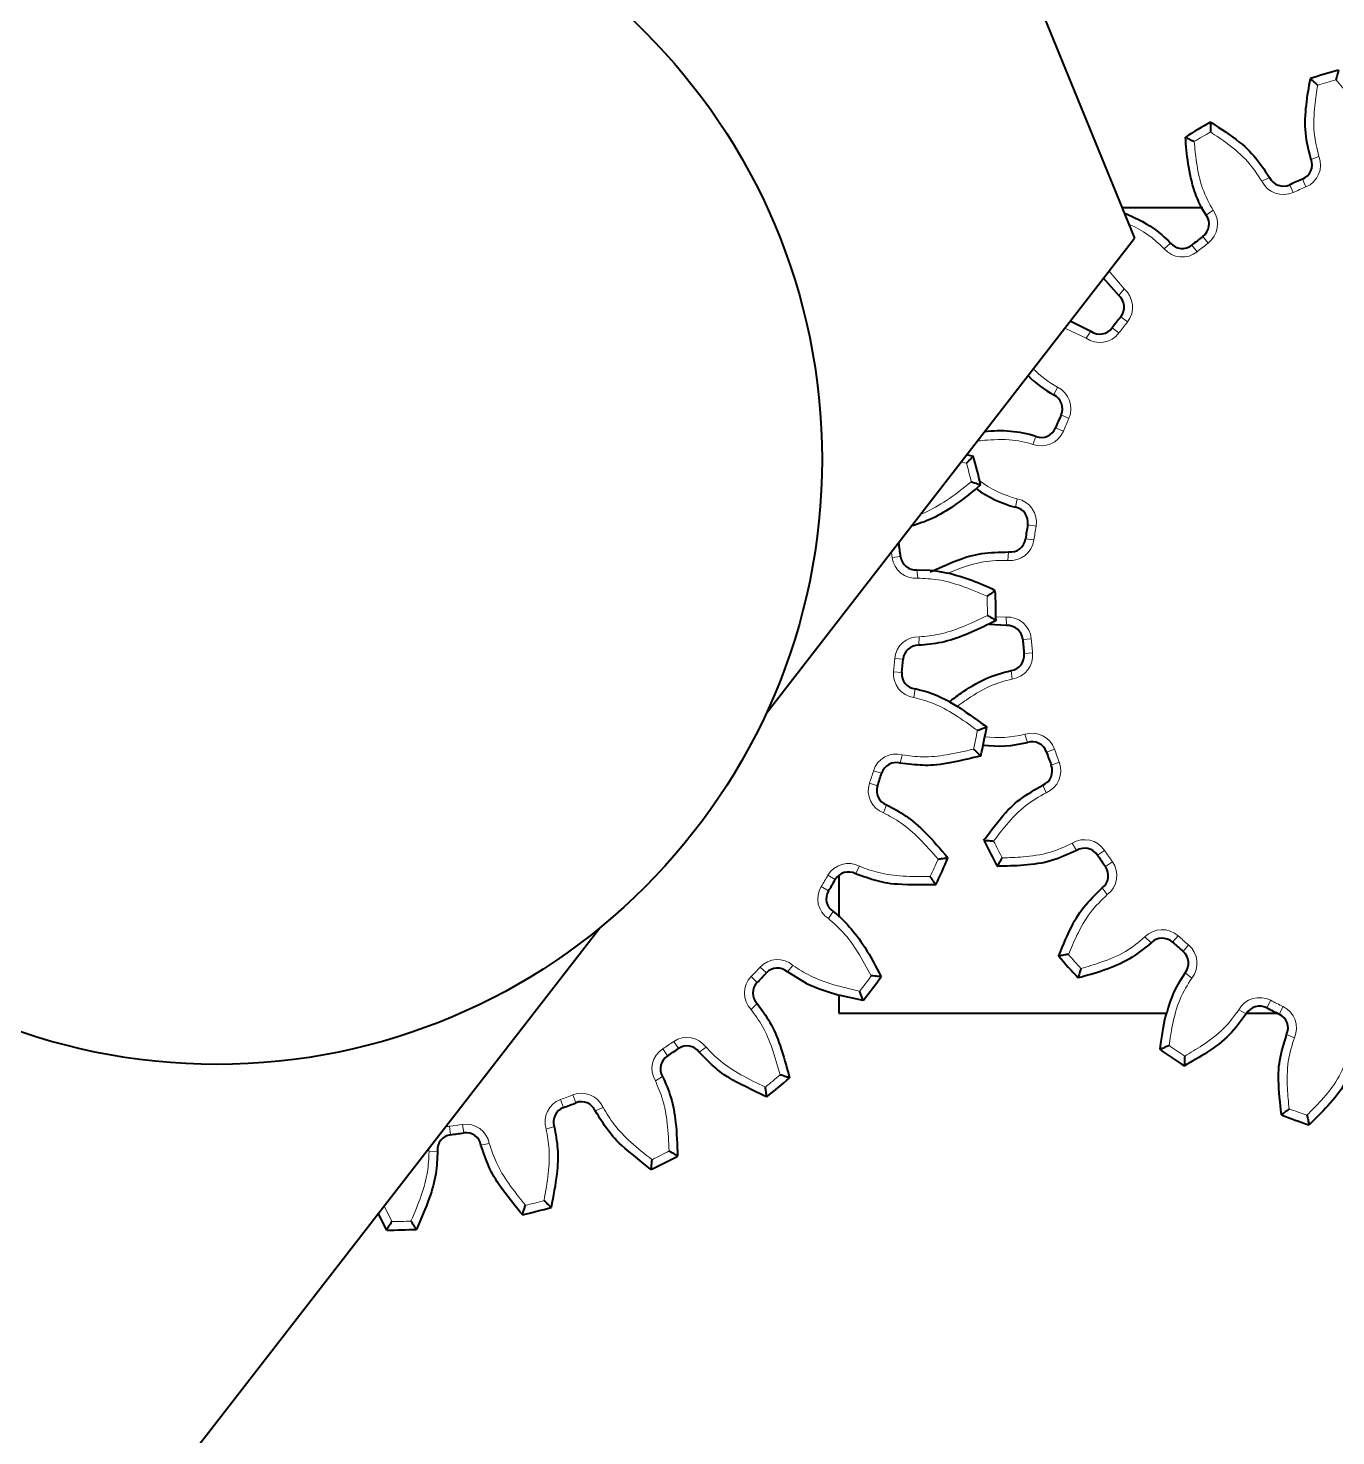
# Model space of a CAD drawing. Header units: inches. Extents: x 0 to 11, y 0 to 8.5.
# Drawn here: x 2.272 to 2.785, y 3.448 to 4.001 of the extents above; entities that cross this region are included whole.
import ezdxf

# ---------------------------------------------------------------- set-up
doc = ezdxf.new("R2010")
doc.units = ezdxf.units.IN
doc.header["$LTSCALE"] = 0.5
doc.header["$MEASUREMENT"] = 0
doc.layers.add('TANGENT_LINES', color=7, linetype='Continuous', lineweight=15)
doc.layers.add('Visible', color=7, linetype='Continuous', lineweight=40)

msp = doc.modelspace()

# ---------------------------------------------------------------- linework, layer by layer
at = {"layer": 'TANGENT_LINES'}
for p, q in [((2.775770757945417, 3.949299246015639), (2.778885822062785, 3.950485621443482)), ((2.759449762017379, 3.942167646200258), (2.756462952070363, 3.940687755173352)), ((2.772447779712937, 3.941550870625996), (2.773735494867385, 3.938476313618537)), ((2.767393074279459, 3.939342173528396), (2.768774395090083, 3.936308518319041)), ((2.734635031901997, 3.927373139313713), (2.73735719098063, 3.92929692751976)), ((2.720600346826641, 3.916406725184865), (2.718075406938967, 3.914230538227192)), ((2.728996771807232, 3.915645441362844), (2.731089135256231, 3.913050614526925)), ((2.73334339374258, 3.919041802303515), (2.735355264192776, 3.916384079894621)), ((2.696460213381363, 3.905413472106245), (2.702402672110793, 3.898446164801)), ((2.700244461337205, 3.895905842504936), (2.702402672110793, 3.898446164801)), ((2.701065321626722, 3.887515032419047), (2.703674934153137, 3.885441139082087)), ((2.68747351942467, 3.879057929135553), (2.67912962992356, 3.883051282265567)), ((2.689377937993779, 3.881793674193987), (2.68747351942467, 3.879057929135553)), ((2.697699897431458, 3.883144413484148), (2.700371832628156, 3.881151457534871)), ((2.674759932279301, 3.856874561576425), (2.676218586427594, 3.859871800169995)), ((2.677641713346847, 3.848951503871783), (2.680685096396964, 3.847591749952365)), ((2.675468948871021, 3.843881249004347), (2.67855256830032, 3.842615388693585)), ((2.667744354293748, 3.840503358519275), (2.666580118665862, 3.837379952283469)), ((2.640509438240374, 3.829981462564675), (2.63829634306526, 3.830426747776961)), ((2.659782731414531, 3.812731775455927), (2.660450176332837, 3.815997602823095)), ((2.664544360357185, 3.805774304987082), (2.667830286981185, 3.805214128824788)), ((2.613577357759534, 3.798467569154823), (2.613917369436979, 3.798518939604282)), ((2.663700778383681, 3.800322996947525), (2.667002326896078, 3.799863770934112)), ((2.611325076317127, 3.792920180035383), (2.614632728435084, 3.793333155310294)), ((2.657058913353177, 3.795130200549732), (2.656708013872773, 3.791815388237434)), ((2.621381990513715, 3.784849042421051), (2.621069113378001, 3.78816765945365)), ((2.651997837653421, 3.769634519280225), (2.656088229024935, 3.769580349937621)), ((2.656253931355525, 3.766251137741207), (2.656088229024935, 3.769580349937621)), ((2.62195522084021, 3.761815172214251), (2.621807805703803, 3.758485100159675)), ((2.662596217514771, 3.760696417965503), (2.665918220858075, 3.760971017488794)), ((2.663134823401462, 3.755206582486458), (2.666446852561678, 3.755582845629731)), ((2.61186319039251, 3.748124292441713), (2.615179808409967, 3.747790891725774)), ((2.612312230723622, 3.753253774713934), (2.615636330519878, 3.753005839932909)), ((2.657993020724664, 3.748525162671386), (2.658477505696613, 3.745227226131204)), ((2.619871959673151, 3.738017641158696), (2.620305388781996, 3.741322675246072)), ((2.664395259588005, 3.720353197843707), (2.663406821695363, 3.72353660822308)), ((2.615305299607513, 3.71543372242089), (2.614420569732625, 3.71221994517914)), ((2.671919693799162, 3.716550252233481), (2.675069040174236, 3.717642373344403)), ((2.603998989218217, 3.709232744197422), (2.607184576213431, 3.708251343867773)), ((2.673806644957332, 3.711366835868299), (2.67692104779244, 3.712554946171168)), ((2.602419790079793, 3.704331789629054), (2.605579064920365, 3.703268731026323)), ((2.670487983006652, 3.703616610815472), (2.671777410458357, 3.700542771529189)), ((2.607978821311046, 3.692696414374385), (2.609136822719092, 3.695822137306776)), ((2.683695166517415, 3.677921892128), (2.681946100250735, 3.680759475308433)), ((2.691928960906063, 3.676109673742201), (2.694707765297676, 3.677950694454813)), ((2.596923581694549, 3.66875856887486), (2.59850126225768, 3.671694899093318)), ((2.697766780380622, 3.673483673726949), (2.695045693254725, 3.671558369604378)), ((2.588985912770014, 3.66649962872008), (2.586098577209635, 3.668165283087854)), ((2.586311919334059, 3.661999200257766), (2.583468406902862, 3.663738610550002)), ((2.695772046228194, 3.660569713051961), (2.693758695765706, 3.663226314457199)), ((2.588123453727553, 3.653947632601738), (2.586298947046299, 3.651157957624044)), ((2.71054117363672, 3.643936795777998), (2.712940968011288, 3.641623335583634)), ((2.723600422902709, 3.644389954980441), (2.72136676299421, 3.641915712768313)), ((2.727674236282465, 3.640824020038833), (2.725517440777357, 3.638282496035354)), ((2.561952897165681, 3.629844299827315), (2.559508596101598, 3.632110685368046)), ((2.570194213630862, 3.630280306133635), (2.572385733390981, 3.6327919494706)), ((2.55834450678334, 3.626051726019389), (2.555959342348291, 3.628380266705934)), ((2.728953741794609, 3.627819704974271), (2.726342974535483, 3.629892144461876)), ((2.558318979872803, 3.617798923649572), (2.555919456301815, 3.615485182578626)), ((2.747395308227155, 3.615382274011015), (2.750295042803229, 3.613738300015043)), ((2.75993158105225, 3.619068899610227), (2.758383414693743, 3.616116901636398)), ((2.764764220051727, 3.616628111261847), (2.763307235561134, 3.613630060677671)), ((2.769237569191424, 3.604350550749744), (2.76619342924428, 3.605708609324811)), ((2.523079230115246, 3.597228864773086), (2.521272015780698, 3.600029773100776)), ((2.527441077682877, 3.600123408439486), (2.525562378576955, 3.60287687911856)), ((2.535572787668398, 3.598714617720542), (2.538268254673743, 3.60067562989139)), ((2.521217921926563, 3.589188657661006), (2.518363703597229, 3.587466871135445)), ((2.482284437556886, 3.576975915135534), (2.481145794595844, 3.580108741865244)), ((2.487181021059276, 3.578827284154412), (2.485962129729451, 3.581929769454488)), ((2.4947953666714, 3.575644339059451), (2.497859618951032, 3.576956386725461)), ((2.438005750351355, 3.566308444570512), (2.437592775076445, 3.569616096688469)), ((2.443191534645343, 3.567023803568617), (2.442693571392539, 3.570319731921899)), ((2.478680681854784, 3.56955147283877), (2.475514891192314, 3.568507978424541)), ((2.44990670080034, 3.562226310255522), (2.453186083949756, 3.562823601868086)), ((2.432840254494712, 3.559872059627595), (2.429521637462112, 3.55955918249188)), ((2.411906095763765, 3.538426749773463), (2.414917822853489, 3.532191350935047))]:
    msp.add_line(p, q, dxfattribs=at)
for centre, radius, start, end in [((2.841984398053159, 3.775524792223215), 0.2126666666666666, 105.4034703570437, 107.4032036189451), ((2.841984398053159, 3.775524792223215), 0.2126666666666666, 119.8034703570437, 121.8032036189452), ((2.770106109066171, 3.947141858564051), 0.009394898109973434, 292.725373179526, 20.84938762794185), ((2.764881184608183, 3.944858782796846), 0.009394898109973434, 206.3572863480479, 294.4813007964618), ((2.841984398053153, 3.77552479222323), 0.1766666666666509, 112.7253731795265, 114.4813007964624), ((2.729684868825759, 3.923874789265467), 0.009394898109973434, 307.1253731795277, 35.24938762794054), ((2.687226104294194, 3.884576598395079), 0.04279060202001674, 43.86815429901768, 66.33088627035438), ((2.725191872832518, 3.92036405464787), 0.009394898109973434, 220.7572863480491, 308.881300796464), ((2.84198439805315, 3.775524792223227), 0.1766666666666509, 127.1253731795264, 128.8813007964624), ((2.696319821015482, 3.891286344059594), 0.009394898109973434, 321.5253731795262, 49.6493876279389), ((2.692841064949327, 3.886768542959206), 0.009394898109973434, 235.1572863480498, 323.2813007964622), ((2.841984398053147, 3.775524792223225), 0.1766666666666509, 141.5253731795266, 143.2813007964625), ((2.694108320010217, 3.893210878722696), 0.03783565416905758, 223.6751589697536, 241.7820144290822), ((2.672107414297324, 3.851424174810635), 0.009394898109973434, 335.9253731795274, 64.04938762794166), ((2.841984398053145, 3.775524792223221), 0.1766666666666509, 155.9253731795265, 157.6813007964624), ((2.66986148119586, 3.846183177285905), 0.009394898109973434, 249.5572863480482, 337.6813007964611), ((2.41280688402333, 3.768134288982266), 0.235952380952381, 13.36974416583283, 15.19572549846198), ((2.671267526280891, 3.857360402227935), 0.04275390314934665, 232.9140663166968, 255.3440436166759), ((2.658569003232387, 3.806792968215305), 0.009394898109973434, 350.3253731795261, 78.44938762793926), ((2.841984398053144, 3.775524792223218), 0.1766666666666509, 170.3253731795266, 172.0813007964624), ((2.657697013332345, 3.801158085415752), 0.009394898109973434, 263.9572863480499, 352.0813007964611), ((2.41280688402333, 3.768134288982265), 0.2000595238095242, 7.116808322105825, 7.769839414505873), ((2.620512896995201, 3.794067320857647), 0.009259156596502005, 187.1168083221046, 275.3858901880474), ((2.41280688402333, 3.768134288982266), 0.235952380952381, 0.5126013086900575, 2.338582641319132), ((2.656555255978676, 3.760197067126084), 0.009394898109973434, 4.72537317952821, 92.84938762794211), ((2.621545738890402, 3.752565074624964), 0.009259156596502005, 87.4652937619601, 175.7343756279039), ((2.841984398053144, 3.775524792223214), 0.1766666666666509, 184.7253731795265, 186.4813007964624), ((2.657111999612429, 3.754522359461653), 0.009394898109973434, 278.3572863480478, 6.4813007964645), ((2.621075916070835, 3.747198189610233), 0.009259156596502005, 174.2596654649626, 262.5287473309065), ((2.41280688402333, 3.768134288982265), 0.2000595238095242, 354.259665464963, 355.7343756279037), ((2.41280688402333, 3.768134288982266), 0.235952380952381, 347.6554584515471, 349.4814397841762), ((2.653073795679608, 3.76415206670086), 0.04190926978608168, 262.5958621771024, 284.2738693558463), ((2.666192703682186, 3.714564263376147), 0.009394898109973434, 19.12537317952772, 107.2493876279417), ((2.612847743870356, 3.706506662396598), 0.009259156596502005, 74.60815090481869, 162.8772327707608), ((2.841984398053145, 3.77552479222321), 0.1766666666666509, 199.1253731795264, 200.8813007964623), ((2.412806884023329, 3.768134288982266), 0.2000595238095242, 341.4025226078198, 342.8772327707605), ((2.668143198599665, 3.709206293599509), 0.009394898109973434, 292.7572863480477, 20.88130079646399), ((2.611195456223866, 3.70137888180687), 0.009259156596502005, 161.4025226078172, 249.6716044737635), ((2.841984398053159, 3.775524792223215), 0.2126666666666666, 206.2034703570435, 208.2032036189451), ((2.686875790059651, 3.672761833850812), 0.009394898109973434, 33.52537317952747, 121.6493876279406), ((2.841984398053147, 3.775524792223206), 0.1766666666666509, 213.5253731795264, 215.2813007964623), ((2.594118864839694, 3.663538516699795), 0.009259156596502005, 61.75100804767708, 150.0200899136192), ((2.41280688402333, 3.768134288982266), 0.235952380952381, 334.7983155944042, 336.6242969270332), ((2.690097479491773, 3.668057262908269), 0.009394898109973434, 307.1572863480493, 35.28130079646215), ((2.412806884023329, 3.768134288982266), 0.2000595238095242, 328.5453797506769, 330.0200899136177), ((2.591366964968228, 3.658906968865587), 0.009259156596502005, 148.5453797506776, 236.8144616166205), ((2.717304920726905, 3.63741637893574), 0.009394898109973434, 47.92537317952694, 136.0493876279421), ((2.841984398053149, 3.775524792223203), 0.1766666666666509, 227.9253731795265, 229.6813007964624), ((2.721595374078105, 3.633660812321811), 0.009394898109973434, 321.5572863480485, 49.68130079646363), ((2.412806884023329, 3.768134288982266), 0.2000595238095242, 315.688236893534, 317.1629470564746), ((2.566298245998, 3.625815239779144), 0.009259156596502005, 48.89386519053154, 137.1629470564748), ((2.841984398053159, 3.775524792223215), 0.2126666666666666, 220.6034703570436, 222.6032036189452), ((2.562584725652048, 3.621912169848522), 0.009259156596502005, 135.6882368935345, 223.9573187594756), ((2.41280688402333, 3.768134288982266), 0.235952380952381, 321.9411727372612, 323.7671540698902), ((2.755568121493609, 3.610748783554734), 0.009394898109973434, 62.32537317952629, 150.4493876279388), ((2.841984398053152, 3.775524792223201), 0.1766666666666509, 242.3253731795265, 244.0813007964624), ((2.760657753800647, 3.608178197331782), 0.009394898109973434, 335.9572863480498, 64.08130079646142), ((2.530780929342786, 3.595228434258133), 0.009259156596502005, 36.03672233338884, 124.3058041993312), ((2.526291999938803, 3.59224955845522), 0.009259156596502005, 122.8310940363903, 211.1001759023353), ((2.412806884023329, 3.768134288982266), 0.2000595238095242, 302.8310940363909, 304.3058041993316), ((2.841984398053159, 3.775524792223215), 0.2126666666666666, 235.0034703570436, 237.0032036189452), ((2.41280688402333, 3.768134288982266), 0.235952380952381, 309.0840298801181, 310.9100112127472), ((2.489347901438542, 3.573311850284963), 0.009259156596502005, 23.17957947624729, 111.4486613421905), ((2.484308656640981, 3.571406541881218), 0.009259156596502005, 109.9739511792485, 198.2430330451906), ((2.412806884023329, 3.768134288982266), 0.2000595238095242, 289.973951179248, 291.4486613421887), ((2.841984398053159, 3.775524792223215), 0.2126666666666666, 249.4034703570436, 251.4032036189452), ((2.438739915898709, 3.560428276010395), 0.009259156596502005, 97.11680832210467, 108.043141074319), ((2.41280688402333, 3.768134288982266), 0.2000595238095242, 277.1168083221049, 278.5915184850456), ((2.444076787313644, 3.561164476895733), 0.009259156596502005, 10.32243661910191, 98.59151848504334), ((2.438739915898709, 3.560428276010395), 0.009259156596502005, 176.3905573293974, 185.3858901880502), ((2.41280688402333, 3.768134288982266), 0.235952380952381, 296.2268870229749, 298.0528683556042), ((2.41280688402333, 3.768134288982266), 0.235952380952381, 283.3697441658321, 285.1957254984612), ((2.41280688402333, 3.768134288982266), 0.235952380952381, 270.5126013086892, 272.3385826413183)]:
    msp.add_arc(centre, radius, start, end, dxfattribs=at)
for points, knots in [([(2.800224124178733, 3.956767175730467), (2.79923805481104, 3.959745322379637), (2.797218852023465, 3.965843759480346), (2.791002813335484, 3.974424694173821), (2.787255659331596, 3.978595081361943), (2.785497045285812, 3.980552327175105)], [0, 0, 0, 0, 0.3362120122342632, 0.6884710696449696, 1, 1, 1, 1]), ([(2.778377042813553, 3.978456345882408), (2.777959369312713, 3.975858446080288), (2.777069414558432, 3.970322990095185), (2.776494015213864, 3.959742796676421), (2.778101038740242, 3.953523022536281), (2.778885822062785, 3.950485621443483)], [0, 0, 0, 0, 0.3115289303549256, 0.6637879877656637, 1, 1, 1, 1]), ([(2.756462952070362, 3.940687755173352), (2.754767226930968, 3.943327112389321), (2.751294841477561, 3.948731800560866), (2.74314009939477, 3.955497283451782), (2.738473536005199, 3.958604770951168), (2.7362834248131, 3.960063176759375)], [0, 0, 0, 0, 0.3362120122342698, 0.6884710696449549, 1, 1, 1, 1]), ([(2.729908359662456, 3.956262371961788), (2.730149879551349, 3.953642218783354), (2.730664496286528, 3.948059346579582), (2.732738361277951, 3.937668453394614), (2.735841692134238, 3.932043735395902), (2.73735719098063, 3.92929692751976)], [0, 0, 0, 0, 0.3115289303552105, 0.6637879877658396, 1, 1, 1, 1]), ([(2.666580118665862, 3.837379952283469), (2.663682558172286, 3.838164105556468), (2.657749139675082, 3.839769838912155), (2.646937634875889, 3.838949679213715), (2.645202842761567, 3.838725965542247), (2.644669820105193, 3.8386572285135)], [0, 0, 0, 0, 0.3980210745606279, 0.8150392757324705, 1, 1, 1, 1]), ([(2.622771725179546, 3.810005449454583), (2.623596247574587, 3.810355440651042), (2.625855961351573, 3.811314638282567), (2.634294519002712, 3.816092636096851), (2.639615318171098, 3.820445481542684), (2.642364511927738, 3.822694545103363)], [0, 0, 0, 0, 0.2173218181752409, 0.5955994761620881, 1, 1, 1, 1]), ([(2.656708013872773, 3.791815388237434), (2.653634176962691, 3.791825755560815), (2.647339792144807, 3.791846985029003), (2.637221708632448, 3.788471163275593), (2.634217443636763, 3.787221383306293), (2.633039407294329, 3.786731317940555)], [0, 0, 0, 0, 0.3671634951648988, 0.7518513171821003, 1, 1, 1, 1]), ([(2.648562750632736, 3.777762239768696), (2.645200290578919, 3.779187418196959), (2.638692573683773, 3.781945713489023), (2.629485904751186, 3.784502845856881), (2.624006289829752, 3.784736933213088), (2.621381990513715, 3.784849042421051)], [0, 0, 0, 0, 0.3577656430642586, 0.6924208712096288, 1, 1, 1, 1]), ([(2.62195522084021, 3.761815172214251), (2.624570694998325, 3.762057680570615), (2.630031882727883, 3.762564045221929), (2.639099957814986, 3.765575970353097), (2.645462415648975, 3.768654558083894), (2.648749822070548, 3.770245227812428)], [0, 0, 0, 0, 0.3075791287905019, 0.6422343569359347, 1, 1, 1, 1]), ([(2.658477505696613, 3.745227226131204), (2.655499682371121, 3.744474349977132), (2.649401907349665, 3.742932663683237), (2.640438902391439, 3.737142209097115), (2.63788968027354, 3.73522466960499), (2.636897187231516, 3.73447811064868)], [0, 0, 0, 0, 0.3682279900611581, 0.754031114194623, 1, 1, 1, 1]), ([(2.644794279442536, 3.725060231317464), (2.641833255317372, 3.727197895298591), (2.636102478916218, 3.731335137610307), (2.627695655878377, 3.735876833900369), (2.622405515680606, 3.737324381227857), (2.619871959673151, 3.738017641158696)], [0, 0, 0, 0, 0.3577656430648964, 0.6924208712100292, 1, 1, 1, 1]), ([(2.615305299607513, 3.71543372242089), (2.617909161553793, 3.715088152834045), (2.623346102640125, 3.714366593272261), (2.632857038545488, 3.715285166614466), (2.639745026495063, 3.716870787663846), (2.643303968087761, 3.717690059234036)], [0, 0, 0, 0, 0.3075791287901344, 0.6422343569354136, 1, 1, 1, 1]), ([(2.671777410458357, 3.700542771529189), (2.669036785948467, 3.699016119126819), (2.66342472980782, 3.695889948811097), (2.656160556559953, 3.68817610643462), (2.652766185037663, 3.683713872196442), (2.6511731388406, 3.68161965674688)], [0, 0, 0, 0, 0.3362120122343098, 0.6884710696450298, 1, 1, 1, 1]), ([(2.629392991551016, 3.674518135979147), (2.626981881468315, 3.677261094115011), (2.622315410619565, 3.682569824841241), (2.61512998668741, 3.688868345437063), (2.610294590932506, 3.691456766668403), (2.607978821311046, 3.692696414374385)], [0, 0, 0, 0, 0.3577656430648495, 0.6924208712100196, 1, 1, 1, 1]), ([(2.654566149965288, 3.675018516823195), (2.65719629802924, 3.675095039348437), (2.662800466762161, 3.675258089158902), (2.673301074953248, 3.676675412270035), (2.679109553612574, 3.679419440446422), (2.681946100250734, 3.680759475308433)], [0, 0, 0, 0, 0.3115289303551076, 0.6637879877657564, 1, 1, 1, 1]), ([(2.59850126225768, 3.671694899093318), (2.600962943481368, 3.670778579865321), (2.606103006995734, 3.668865278099839), (2.615579885678862, 3.667644438550082), (2.622648011266477, 3.667657583257646), (2.626300027837981, 3.667664374971979)], [0, 0, 0, 0, 0.3075791287903031, 0.6422343569356469, 1, 1, 1, 1]), ([(2.695772046228194, 3.660569713051961), (2.693497186490625, 3.658409457642005), (2.688838890356562, 3.653985840107), (2.683721289059372, 3.644707815848189), (2.681543270489461, 3.6395416250332), (2.680521082971934, 3.637117028733979)], [0, 0, 0, 0, 0.3362120122341969, 0.688471069644835, 1, 1, 1, 1]), ([(2.603131171843233, 3.628670345459417), (2.601390878930467, 3.63188105437548), (2.59802270996797, 3.638095071590269), (2.592418992301175, 3.645834582368855), (2.588280807923136, 3.649434083255211), (2.586298947046299, 3.651157957624044)], [0, 0, 0, 0, 0.3577656430643128, 0.692420871209671, 1, 1, 1, 1]), ([(2.68544913315561, 3.631567083313392), (2.687977619903461, 3.632295292968039), (2.693365174531325, 3.633846920358723), (2.703183412882238, 3.63783111072425), (2.708126995445873, 3.641933440111947), (2.71054117363672, 3.643936795777998)], [0, 0, 0, 0, 0.3115289303551061, 0.6637879877657781, 1, 1, 1, 1]), ([(2.572385733390981, 3.6327919494706), (2.57458179491643, 3.631350828673761), (2.579167236611174, 3.628341725644355), (2.588134847802891, 3.625042691195441), (2.595028685697672, 3.623482700430665), (2.598590649887601, 3.622676671724223)], [0, 0, 0, 0, 0.3075791287901952, 0.64223435693549, 1, 1, 1, 1]), ([(2.728953741794609, 3.627819704974271), (2.727287584633019, 3.625161583348998), (2.723875746383656, 3.619718470753357), (2.721226274747864, 3.609459236998577), (2.720401462047275, 3.603913700375608), (2.720014361010356, 3.601311069529253)], [0, 0, 0, 0, 0.3362120122342275, 0.6884710696448825, 1, 1, 1, 1]), ([(2.567325697619145, 3.589815859418636), (2.56634348742978, 3.593333320763107), (2.564442514409551, 3.600141027695845), (2.560701496811022, 3.608933437269361), (2.557468029654127, 3.613363523806073), (2.555919456301815, 3.615485182578626)], [0, 0, 0, 0, 0.3577656430644939, 0.6924208712098039, 1, 1, 1, 1]), ([(2.726167802735878, 3.597161042093811), (2.728435754046137, 3.598495182787094), (2.733268174697636, 3.601337893302555), (2.741787127183832, 3.607638609588982), (2.745555190178078, 3.612841475745249), (2.747395308227155, 3.615382274011015)], [0, 0, 0, 0, 0.3115289303551299, 0.6637879877657897, 1, 1, 1, 1]), ([(2.769237569191424, 3.604350550749744), (2.768284805387974, 3.601361582466758), (2.766333803368382, 3.595240985593234), (2.76631893744094, 3.584645167730118), (2.766899156625098, 3.579068731760247), (2.767171465050596, 3.576451599234643)], [0, 0, 0, 0, 0.3362120122342302, 0.6884710696449144, 1, 1, 1, 1]), ([(2.538268254673743, 3.60067562989139), (2.540088576806117, 3.598781971340055), (2.543889463487534, 3.594827956037537), (2.551898133717211, 3.589616154052302), (2.558271998100943, 3.58656125226609), (2.56156529815134, 3.5849828207839)], [0, 0, 0, 0, 0.3075791287903278, 0.6422343569356879, 1, 1, 1, 1]), ([(2.774163654943574, 3.573962251270847), (2.776028567094475, 3.575818494036381), (2.780002215007674, 3.579773669720173), (2.78668660451393, 3.58799501475081), (2.789042386682893, 3.593971502460247), (2.790192823205696, 3.596890095626287)], [0, 0, 0, 0, 0.3115289303550824, 0.6637879877657684, 1, 1, 1, 1]), ([(2.523772004866987, 3.559903004029091), (2.523597129521274, 3.563550837602512), (2.523258675168321, 3.570610867401075), (2.521567947881578, 3.580015287639605), (2.519401337490854, 3.585053816789299), (2.518363703597229, 3.587466871135445)], [0, 0, 0, 0, 0.3577656430643423, 0.6924208712096998, 1, 1, 1, 1]), ([(2.497859618951033, 3.576956386725461), (2.499212923137606, 3.574705146366629), (2.502038662476362, 3.570004489628806), (2.508686803577375, 3.563141261621384), (2.514221082274934, 3.558744634345444), (2.517080578369659, 3.556472949232972)], [0, 0, 0, 0, 0.3075791287900771, 0.642234356935309, 1, 1, 1, 1]), ([(2.474654057605736, 3.540431734765222), (2.475295286083725, 3.544027022960212), (2.47653632191257, 3.550985356250406), (2.476980665063626, 3.560530210253735), (2.475989554331043, 3.565924529125764), (2.475514891192314, 3.568507978424541)], [0, 0, 0, 0, 0.3577656430649412, 0.6924208712100837, 1, 1, 1, 1]), ([(2.453186083949756, 3.562823601868086), (2.454004509867711, 3.560327666293708), (2.455713407494105, 3.555116078677643), (2.460667653911438, 3.54694557555867), (2.465084835079782, 3.541427688043339), (2.467367140144424, 3.538576661077858)], [0, 0, 0, 0, 0.3075791287900322, 0.6422343569352207, 1, 1, 1, 1]), ([(2.422434834809757, 3.532378422372859), (2.423860013238022, 3.535740882426682), (2.42661830853009, 3.542248599321837), (2.429175440897944, 3.55145526825442), (2.429409528254149, 3.556934883175848), (2.429521637462112, 3.55955918249188)], [0, 0, 0, 0, 0.3577656430645403, 0.6924208712098252, 1, 1, 1, 1])]:
    msp.add_open_spline(points, degree=3, knots=knots, dxfattribs=at)
at = {"layer": 'Visible'}
for p, q in [((2.649409608160512, 4.058086885360186), (2.706492824793564, 3.918326232071534)), ((2.733224374314041, 3.930289927726276), (2.701606426406594, 3.930289927726276)), ((2.734635031901996, 3.927373139313713), (2.732844776414067, 3.930083137645738)), ((2.561832200024726, 3.73171759074448), (2.706492824793564, 3.918326232071534)), ((2.700244461337205, 3.895905842504936), (2.694276750190641, 3.902666990633167)), ((2.681248312842826, 3.8858588371228), (2.689377937993779, 3.881793674193986)), ((2.64056175386943, 3.833375849933338), (2.643189647468429, 3.832798308101287)), ((2.6460653730876, 3.82150216640567), (2.644466493457898, 3.820106137534311)), ((2.621069113378001, 3.78816765945365), (2.626245385719541, 3.788031616882841)), ((2.63079812393903, 3.787304152927736), (2.633109969187563, 3.78679226330049)), ((2.656253931355525, 3.766251137741207), (2.64941591833803, 3.766655729257815)), ((2.652092565692966, 3.768259225456421), (2.649550216601721, 3.766904610810486)), ((2.633830142850867, 3.736223088786626), (2.636975441640237, 3.734443174709705)), ((2.590449854840755, 3.668191875376488), (2.590449854840756, 3.651772124145683)), ((2.588123453727553, 3.653947632601738), (2.590643209212918, 3.651986713175686)), ((2.243164247633597, 3.320643784550106), (2.496578451842864, 3.647541863526566)), ((2.577757025039925, 3.625688069341126), (2.570194213630862, 3.630280306133635)), ((2.599965859873989, 3.619039785999235), (2.590405334357547, 3.62114247674296)), ((2.590449854840756, 3.621306751690382), (2.590449854840756, 3.614057982670912)), ((2.590449854840756, 3.614057982670912), (2.71928509036366, 3.614057982670912)), ((2.750489561781357, 3.614057982670913), (2.762432720427855, 3.614057982670913)), ((2.412931820497482, 3.528848607312629), (2.409580087805521, 3.535477096030605))]:
    msp.add_line(p, q, dxfattribs=at)
msp.add_circle((2.3462535115556, 3.831455548181815), 0.2375328, dxfattribs=at)
for centre, radius, start, end in [((2.841984398053159, 3.775524792223215), 0.216, 104.8762513476247, 107.9304226283641), ((2.841984398053159, 3.775524792223215), 0.216, 119.2762513476247, 122.3304226283642), ((2.770106109066171, 3.947141858564051), 0.0060615647766401, 292.7253731795246, 20.8493876279436), ((2.764881184608183, 3.944858782796846), 0.0060615647766401, 206.3572863480467, 294.4813007964642), ((2.841984398053153, 3.77552479222323), 0.1799999999999843, 112.7253731795265, 114.4813007964624), ((2.729684868825759, 3.923874789265467), 0.0060615647766401, 307.1253731795269, 35.24938762794039), ((2.725191872832518, 3.92036405464787), 0.0060615647766401, 220.7572863480501, 308.8813007964623), ((2.84198439805315, 3.775524792223227), 0.1799999999999843, 127.1253731795265, 128.8813007964624), ((2.696319821015482, 3.891286344059594), 0.0060615647766401, 321.5253731795287, 49.64938762793871), ((2.841984398053147, 3.775524792223225), 0.1799999999999843, 141.5253731795265, 143.2813007964624), ((2.692841064949327, 3.886768542959206), 0.0060615647766401, 235.1572863480485, 323.2813007964604), ((2.693777777161499, 3.892760642127131), 0.04061390403858215, 224.2464460682804, 242.0786263144102), ((2.672107414297324, 3.851424174810635), 0.0060615647766401, 335.9253731795221, 64.04938762794043), ((2.841984398053145, 3.775524792223221), 0.1799999999999843, 155.9253731795265, 157.6813007964624), ((2.653447811849766, 3.79463562389992), 0.04804414849869011, 72.68823357055378, 97.10924085922488), ((2.66986148119586, 3.846183177285905), 0.0060615647766401, 249.5572863480504, 337.6813007964582), ((2.41280688402333, 3.768134288982266), 0.2392857142857144, 12.88705827864207, 15.67841138565284), ((2.67093051971068, 3.856525639448842), 0.04519043822896188, 233.8606655214984, 255.7185856887748), ((2.658569003232387, 3.806792968215305), 0.0060615647766401, 350.3253731795246, 78.44938762794004), ((2.841984398053144, 3.775524792223218), 0.1799999999999843, 170.3253731795265, 172.0813007964624), ((2.619776696109863, 3.799404192272583), 0.005925823263168671, 185.3324471287455, 188.5915184850473), ((2.41280688402333, 3.768134288982265), 0.2033928571428576, 7.116808322105775, 8.591518485046457), ((2.657697013332345, 3.801158085415752), 0.0060615647766401, 263.957286348048, 352.0813007964593), ((2.620512896995201, 3.794067320857647), 0.005925823263168671, 187.1168083221052, 275.3858901880474), ((2.611199467185377, 3.69843159784792), 0.09103668105334693, 63.51214228865154, 76.07345585554523), ((2.41280688402333, 3.768134288982266), 0.2392857142857144, 0.02991542149922634, 2.821268528509952), ((2.656555255978676, 3.760197067126084), 0.0060615647766401, 4.725373179527376, 92.84938762794124), ((2.841984398053144, 3.775524792223214), 0.1799999999999843, 184.7253731795265, 186.4813007964624), ((2.621545738890402, 3.752565074624964), 0.005925823263168671, 87.46529376196105, 175.7343756279035), ((2.657111999612429, 3.754522359461653), 0.0060615647766401, 278.3572863480461, 6.481300796463293), ((2.41280688402333, 3.768134288982265), 0.2033928571428576, 354.259665464963, 355.7343756279037), ((2.621075916070835, 3.747198189610233), 0.005925823263168671, 174.2596654649625, 262.5287473309031), ((2.610170948931854, 3.693960367368744), 0.04843444103675502, 60.75935857643794, 77.92216091011288), ((2.41280688402333, 3.768134288982266), 0.2392857142857144, 347.1727725643563, 349.9641256713671), ((2.653030330084793, 3.764362686706684), 0.04545323676696209, 262.3872407963858, 284.4796216529991), ((2.666192703682186, 3.714564263376147), 0.0060615647766401, 19.12537317952538, 107.2493876279435), ((2.841984398053145, 3.77552479222321), 0.1799999999999843, 199.1253731795265, 200.8813007964624), ((2.612847743870356, 3.706506662396598), 0.005925823263168671, 74.60815090481857, 162.8772327707622), ((2.668143198599665, 3.709206293599509), 0.0060615647766401, 292.7572863480476, 20.88130079646189), ((2.412806884023329, 3.768134288982266), 0.2033928571428576, 341.4025226078199, 342.8772327707607), ((2.611195456223866, 3.70137888180687), 0.005925823263168671, 161.4025226078168, 249.6716044737642), ((2.841984398053159, 3.775524792223215), 0.216, 205.6762513476247, 208.7304226283642), ((2.686875790059651, 3.672761833850812), 0.0060615647766401, 33.52537317952855, 121.6493876279367), ((2.841984398053147, 3.775524792223206), 0.1799999999999843, 213.5253731795266, 215.2813007964624), ((2.41280688402333, 3.768134288982266), 0.2392857142857144, 334.3156297072134, 337.1069828142241), ((2.690097479491773, 3.668057262908269), 0.0060615647766401, 307.1572863480488, 35.28130079645939), ((2.412806884023329, 3.768134288982266), 0.2033928571428576, 328.545379750677, 330.0200899136177), ((2.594118864839694, 3.663538516699795), 0.005925823263168671, 61.75100804767661, 150.020089913621), ((2.591366964968228, 3.658906968865587), 0.005925823263168671, 148.5453797506782, 236.81446161662), ((2.717304920726905, 3.63741637893574), 0.0060615647766401, 47.92537317952755, 136.0493876279431), ((2.841984398053149, 3.775524792223203), 0.1799999999999843, 227.9253731795266, 229.6813007964624), ((2.721595374078105, 3.633660812321811), 0.0060615647766401, 321.5572863480493, 49.68130079646232), ((2.841984398053159, 3.775524792223215), 0.216, 220.0762513476247, 223.130422628364), ((2.412806884023329, 3.768134288982266), 0.2033928571428576, 315.6882368935339, 317.1629470564748), ((2.566298245998, 3.625815239779144), 0.005925823263168671, 48.89386519053349, 137.1629470564755), ((2.41280688402333, 3.768134288982266), 0.2392857142857144, 321.4584868500703, 324.2498399570811), ((2.763225698369506, 3.603408812142899), 0.04540597106256193, 144.320077928669, 166.3702653793519), ((2.562584725652048, 3.621912169848522), 0.005925823263168671, 135.6882368935358, 223.9573187594777), ((2.611406328583908, 3.699464617171705), 0.08108883671526973, 245.4823867604385, 254.9900081729907), ((2.755568121493609, 3.610748783554734), 0.0060615647766401, 62.32537317952538, 150.4493876279397), ((2.841984398053152, 3.775524792223201), 0.1799999999999843, 242.3253731795266, 244.0813007964624), ((2.760657753800647, 3.608178197331782), 0.0060615647766401, 335.9572863480479, 64.08130079646216), ((2.412806884023329, 3.768134288982266), 0.2033928571428576, 302.831094036391, 304.3058041993318), ((2.530780929342786, 3.595228434258133), 0.005925823263168671, 36.0367223333903, 124.305804199333), ((2.841984398053159, 3.775524792223215), 0.216, 234.4762513476248, 237.530422628364), ((2.526291999938803, 3.59224955845522), 0.005925823263168671, 122.8310940363912, 211.1001759023357), ((2.41280688402333, 3.768134288982266), 0.2392857142857144, 308.6013439929273, 311.3926970999381), ((2.484308656640981, 3.571406541881218), 0.005925823263168671, 109.9739511792512, 198.243033045189), ((2.412806884023329, 3.768134288982266), 0.2033928571428576, 289.9739511792479, 291.4486613421887), ((2.489347901438542, 3.573311850284963), 0.005925823263168671, 23.17957947624717, 111.4486613421915), ((2.841984398053159, 3.775524792223215), 0.216, 248.8762513476248, 251.9304226283641), ((2.438739915898709, 3.560428276010395), 0.005925823263168671, 97.11680832210523, 185.3858901880473), ((2.41280688402333, 3.768134288982266), 0.2033928571428576, 277.1168083221049, 278.5915184850456), ((2.444076787313644, 3.561164476895733), 0.005925823263168671, 10.32243661910227, 98.5915184850431), ((2.41280688402333, 3.768134288982266), 0.2392857142857144, 295.7442011357842, 298.5355542427951), ((2.41280688402333, 3.768134288982266), 0.2392857142857144, 282.8870582786412, 285.6784113856521), ((2.41280688402333, 3.768134288982266), 0.2392857142857144, 270.0299154214983, 272.8212685285091)]:
    msp.add_arc(centre, radius, start, end, dxfattribs=at)
for points, knots in [([(2.775770757945416, 3.949299246015639), (2.774900110118531, 3.952703725817967), (2.773140834335829, 3.959582992823502), (2.77370401200709, 3.970688888017993), (2.774896714957322, 3.977611985016421), (2.775486239032479, 3.981033903570767)], [0, 0, 0, 0, 0.3313236010866462, 0.6694895107182256, 1, 1, 1, 1]), ([(2.775486239032479, 3.981033903570767), (2.775524609358261, 3.980999488166581), (2.775627204118113, 3.980907468094927), (2.776003693028559, 3.980569923354417), (2.776593416155751, 3.98004241035969), (2.777276833936744, 3.979432238207069), (2.77832746718018, 3.978500216097469), (2.778370383507647, 3.978462238801214), (2.778377042813553, 3.978456345882408)], [0, 0, 0, 0, 0.09523579449709307, 0.2546419209837296, 0.4547260145565299, 0.6904988570264421, 0.9519748564054524, 1, 1, 1, 1]), ([(2.78653023945047, 3.984285028603777), (2.786516635533977, 3.984235313058904), (2.786480261317257, 3.984102383398203), (2.786346704876618, 3.983614691867936), (2.786136850293287, 3.982851799752205), (2.785893030263191, 3.981968667988558), (2.785514944628115, 3.980616060625664), (2.785499449636249, 3.980560888246631), (2.785497045285812, 3.980552327175105)], [0, 0, 0, 0, 0.09523579450231327, 0.2546419209976972, 0.4547260145814562, 0.6904988570643368, 0.9519748564700464, 1, 1, 1, 1]), ([(2.736355874186048, 3.963935553448935), (2.736355061414852, 3.963884016652867), (2.736352888223358, 3.963746217322046), (2.736344811655529, 3.963240633381851), (2.736331273594009, 3.962449520212147), (2.736314739557165, 3.961533498081048), (2.736284911950023, 3.960129359291804), (2.736283624574535, 3.960072066806735), (2.7362834248131, 3.960063176759375)], [0, 0, 0, 0, 0.09523579450230095, 0.2546419209977043, 0.4547260145814824, 0.690498857064386, 0.9519748564701472, 1, 1, 1, 1]), ([(2.736355874186048, 3.963935553448935), (2.73635597563689, 3.963935498162019), (2.736367795554093, 3.963929056749135), (2.746509472920003, 3.957336477508457), (2.75335705553671, 3.951300416499511), (2.75743274462649, 3.94519109014574), (2.759449762017378, 3.942167646200258)], [0, 0, 0, 0, 0.002853109168275465, 0.3324123600705145, 0.6696176155693911, 1, 1, 1, 1]), ([(2.726467363267302, 3.95804003726944), (2.726513086881725, 3.95801624540045), (2.726635342899774, 3.957952630587812), (2.727083947682214, 3.957719319420684), (2.727786330720078, 3.957355037394675), (2.72860002131855, 3.956933994013098), (2.729849431459936, 3.956292534954701), (2.729900444061578, 3.956266423641679), (2.729908359662456, 3.956262371961788)], [0, 0, 0, 0, 0.09523579449710855, 0.2546419209837417, 0.4547260145565503, 0.6904988570264764, 0.9519748564055031, 1, 1, 1, 1]), ([(2.732844776414067, 3.930083137645738), (2.731871849193099, 3.932189926447315), (2.729708897613804, 3.936873608913388), (2.727234731654757, 3.947683216586267), (2.726721192960419, 3.954614213820552), (2.726467363267302, 3.95804003726944)], [0, 0, 0, 0, 0.292518539619326, 0.6503091121380808, 1, 1, 1, 1]), ([(2.702430148158621, 3.928303766537321), (2.70248446248203, 3.928281815433001), (2.702869274181419, 3.928126293993594), (2.713800443652575, 3.923218278453863), (2.718349208846835, 3.918661719980055), (2.720600346826641, 3.916406725184865)], [0, 0, 0, 0, 0.07664781628194352, 0.5430423245131023, 1, 1, 1, 1]), ([(2.640509438240374, 3.829981462564675), (2.64051550224359, 3.829987883101104), (2.640554853671436, 3.830029548197079), (2.641533031457988, 3.831062620649534), (2.642164723086172, 3.831725409270585), (2.642710451889854, 3.832297200948306), (2.643058975370147, 3.832661690400917), (2.643154071633612, 3.832761113560101), (2.643189647468429, 3.832798308101287)], [0, 0, 0, 0, 0.04788845657363574, 0.3107648654219997, 0.5463370267006314, 0.7459575377806492, 0.9049618529379154, 1, 1, 1, 1]), ([(2.644466493457898, 3.820106137534311), (2.641539072470485, 3.817767896563315), (2.635845580623917, 3.81322029102215), (2.627301446686416, 3.808011358604797), (2.621526308896124, 3.806143442565047), (2.618714862750074, 3.805234105759278)], [0, 0, 0, 0, 0.3519605515142988, 0.6845221575498601, 1, 1, 1, 1]), ([(2.642364511927738, 3.822694545103363), (2.642372907828418, 3.822691805710213), (2.642427391750668, 3.82267402883444), (2.643780473884856, 3.822234439011689), (2.64465219127353, 3.821954382118193), (2.645404898641328, 3.821713141018165), (2.64588528205278, 3.821559671296779), (2.646016342812652, 3.821517822268965), (2.6460653730876, 3.82150216640567)], [0, 0, 0, 0, 0.04788845657359251, 0.3107648654219716, 0.5463370267006123, 0.7459575377806539, 0.9049618529379205, 1, 1, 1, 1]), ([(2.626305337483115, 3.787295214119787), (2.626305438523482, 3.787295270153356), (2.626317210616612, 3.787301798557904), (2.63731769184929, 3.792332219364201), (2.646083224966042, 3.794879541364945), (2.653425363234842, 3.795047218719489), (2.657058913353177, 3.795130200549732)], [0, 0, 0, 0, 0.002853109168272415, 0.332412360070572, 0.6696176155694498, 1, 1, 1, 1]), ([(2.626245385719541, 3.788031616882841), (2.627709982400964, 3.78781763102589), (2.629867981905918, 3.787502335095464), (2.630571932389138, 3.787352346784248), (2.63079812393903, 3.787304152927736)], [0, 0, 0, 0, 0.6786825845230898, 1, 1, 1, 1]), ([(2.648562750632736, 3.777762239768696), (2.648570091302494, 3.777767149961213), (2.648617727463955, 3.777799013909765), (2.649801260538106, 3.778588520044331), (2.650564598681285, 3.779094126559794), (2.651223880542632, 3.779530146143276), (2.651644772345032, 3.779807943313982), (2.651759608080868, 3.779883712817626), (2.651802568519272, 3.779912058446019)], [0, 0, 0, 0, 0.04788845657338599, 0.3107648654218426, 0.5463370267005279, 0.7459575377805996, 0.9049618529378877, 1, 1, 1, 1]), ([(2.648749822070549, 3.770245227812428), (2.648757397896146, 3.770240688837923), (2.648806560065713, 3.770211233852276), (2.650027899667892, 3.769481576363945), (2.650815442760143, 3.769014565714004), (2.651495596987827, 3.768611879885542), (2.651929785958464, 3.768355362605115), (2.652048248466701, 3.768285399057111), (2.652092565692966, 3.768259225456421)], [0, 0, 0, 0, 0.0478884565732035, 0.3107648654217623, 0.5463370267004822, 0.7459575377805787, 0.9049618529378952, 1, 1, 1, 1]), ([(2.649550216601721, 3.766904610810486), (2.646429492942644, 3.765414248365222), (2.640254142654674, 3.762465089400514), (2.63077757568684, 3.75927160240407), (2.624744715822743, 3.758742619182403), (2.621807805703802, 3.758485100159675)], [0, 0, 0, 0, 0.3439549210057686, 0.6806248654230579, 1, 1, 1, 1]), ([(2.633666084743153, 3.736190062469442), (2.635107143923307, 3.737294048315255), (2.638506725313765, 3.739898444989897), (2.647891706777286, 3.745933332984029), (2.654648936126575, 3.747667126005709), (2.657993020724664, 3.748525162671386)], [0, 0, 0, 0, 0.2709534212371832, 0.6392022071018679, 1, 1, 1, 1]), ([(2.636975441640237, 3.734443174709705), (2.637127341512949, 3.734360424067935), (2.637918110863944, 3.733929635877546), (2.643733192584009, 3.729784286381676), (2.648431247990421, 3.726435222250156)], [0, 0, 0, 0, 0.1920912495175849, 1, 1, 1, 1]), ([(2.644794279442536, 3.725060231317464), (2.644802528687002, 3.725063384948512), (2.644856060906031, 3.72508384995821), (2.646185601977438, 3.725590200640609), (2.647042309673692, 3.725913271828571), (2.647782085447254, 3.726191655475237), (2.648254240299298, 3.726368830453919), (2.648383057164197, 3.726417146902724), (2.648431247990421, 3.726435222250156)], [0, 0, 0, 0, 0.04788845657350392, 0.3107648654219213, 0.5463370267005832, 0.7459575377806344, 0.9049618529379067, 1, 1, 1, 1]), ([(2.646120975049427, 3.715010019670669), (2.646120874211563, 3.715009983862351), (2.646107702308917, 3.71500530641621), (2.6316658156375, 3.711525866386614), (2.623797497417833, 3.711104375261844), (2.617490792698804, 3.711854681790593), (2.614420569732625, 3.71221994517914)], [0, 0, 0, 0, 0.002862413966075037, 0.373901595667092, 0.6952034722237168, 1, 1, 1, 1]), ([(2.643303968087761, 3.717690059234036), (2.643310343954749, 3.717683948281311), (2.643351719175167, 3.717644292181763), (2.644380073177813, 3.716661155101102), (2.645043951274501, 3.716030608558769), (2.645617446589019, 3.715486670350784), (2.645983669070838, 3.715139968358879), (2.64608359312262, 3.715045398555122), (2.646120975049427, 3.715010019670669)], [0, 0, 0, 0, 0.0478884565734097, 0.3107648654218578, 0.5463370267005477, 0.7459575377806075, 0.9049618529378988, 1, 1, 1, 1]), ([(2.647312952535644, 3.68193511170169), (2.647313014083614, 3.681935209480849), (2.647320184964581, 3.681946601614482), (2.654536556446763, 3.691654315221194), (2.660990669938139, 3.698109378291128), (2.667343855567282, 3.701793417163766), (2.670487983006652, 3.703616610815472)], [0, 0, 0, 0, 0.002853109168340555, 0.3324123600704927, 0.6696176155693805, 1, 1, 1, 1]), ([(2.609136822719092, 3.695822137306776), (2.611758422660745, 3.694424052492884), (2.617143587486091, 3.691552173743193), (2.624709358362141, 3.684963600713036), (2.63026651008751, 3.678508704702304), (2.633244737970599, 3.675049351380379)], [0, 0, 0, 0, 0.3056681084741945, 0.6278887635873405, 1, 1, 1, 1]), ([(2.647312952535644, 3.68193511170169), (2.647364336601291, 3.681931064512113), (2.647501727560787, 3.681920243117343), (2.648005806714679, 3.681880436608505), (2.648794508741316, 3.681817250854326), (2.649707685131316, 3.681743231938107), (2.651107180282239, 3.681625296584884), (2.651164278878814, 3.681620414324827), (2.6511731388406, 3.68161965674688)], [0, 0, 0, 0, 0.09523579449708995, 0.254641920983721, 0.454726014556511, 0.6904988570264584, 0.9519748564054906, 1, 1, 1, 1]), ([(2.683695166517415, 3.677921892128001), (2.680514132546569, 3.676428729966936), (2.674086371681558, 3.67341156970019), (2.663071663451699, 3.671883734705369), (2.656047703287856, 3.671758052590718), (2.652575930522702, 3.671695930976624)], [0, 0, 0, 0, 0.3313236010865669, 0.6694895107180652, 1, 1, 1, 1]), ([(2.629392991551016, 3.674518135979147), (2.629401735718626, 3.674519374912497), (2.629458479666229, 3.6745274147823), (2.630867359993894, 3.67472521947498), (2.631774478342032, 3.674849555197047), (2.632557652581487, 3.674956343588426), (2.633057394667348, 3.675024012081834), (2.633193733245811, 3.675042452687305), (2.633244737970599, 3.675049351380379)], [0, 0, 0, 0, 0.04788845657353404, 0.3107648654219385, 0.546337026700584, 0.7459575377806369, 0.9049618529379105, 1, 1, 1, 1]), ([(2.652575930522702, 3.671695930976624), (2.652602546453378, 3.671740070462123), (2.652673712255603, 3.671858090828712), (2.65293473116379, 3.672291160662692), (2.653342397358289, 3.672969284250406), (2.653813701962345, 3.673754931683679), (2.6545323463597, 3.674961598852017), (2.65456160925577, 3.675010871249033), (2.654566149965288, 3.675018516823195)], [0, 0, 0, 0, 0.09523579449709754, 0.2546419209837323, 0.4547260145565381, 0.6904988570264503, 0.9519748564054895, 1, 1, 1, 1]), ([(2.628450041647038, 3.664424686575829), (2.62844993536929, 3.664424674103837), (2.628436052884054, 3.664423044955106), (2.613582006218513, 3.664244463861718), (2.605817172565488, 3.665584405918342), (2.599835549010542, 3.667719274520178), (2.596923581694549, 3.66875856887486)], [0, 0, 0, 0, 0.002862413965930517, 0.3739015956667922, 0.6952034722235153, 1, 1, 1, 1]), ([(2.628450041647038, 3.664424686575829), (2.628421469505595, 3.664467496699051), (2.628345094519469, 3.664581930633711), (2.628065202450919, 3.665001432251517), (2.627627123499346, 3.665659347505991), (2.627120200018101, 3.66642181170415), (2.626336397578712, 3.667609129778692), (2.626304884033763, 3.66765699846972), (2.626300027837981, 3.667664374971979)], [0, 0, 0, 0, 0.09503814706211354, 0.2540424622194125, 0.4536629732994878, 0.6892351345781771, 0.952111543426622, 1, 1, 1, 1]), ([(2.676703721061017, 3.636462583794688), (2.676703756358657, 3.636462693808292), (2.676707868844785, 3.636475511362678), (2.681283314545396, 3.647672877904851), (2.685929351286652, 3.655530216054326), (2.691166756695014, 3.660678487088552), (2.693758695765707, 3.663226314457199)], [0, 0, 0, 0, 0.002853109168342441, 0.3324123600706654, 0.6696176155694793, 1, 1, 1, 1]), ([(2.590643209212918, 3.651986713175686), (2.591932767782259, 3.650728173083985), (2.594915422238399, 3.647817262093208), (2.601026918797592, 3.639796957847989), (2.604918792907899, 3.632331883291891), (2.607004553485545, 3.628331147970811)], [0, 0, 0, 0, 0.2611553436770485, 0.6040331692429965, 1, 1, 1, 1]), ([(2.712940968011288, 3.641623335583634), (2.710231206401503, 3.639385992878316), (2.704755722710187, 3.634865103125277), (2.694467018906469, 3.630646021329473), (2.687694985238243, 3.62877749988897), (2.68434773361585, 3.627853935162388)], [0, 0, 0, 0, 0.3313236010865432, 0.6694895107180645, 1, 1, 1, 1]), ([(2.680521082971934, 3.637117028733979), (2.680512312960194, 3.637115559128329), (2.680455794052437, 3.637106088159689), (2.679070937285271, 3.636872278065715), (2.678168042254948, 3.636716873808195), (2.6773884050947, 3.6365819322477), (2.676890263038176, 3.636495128773962), (2.676754497296872, 3.636471442452501), (2.676703721061017, 3.636462583794688)], [0, 0, 0, 0, 0.04802514352985258, 0.3095011429356171, 0.5452739854185108, 0.74535807900229, 0.9047642054976895, 1, 1, 1, 1]), ([(2.607004553485545, 3.628331147970811), (2.60695329245207, 3.628335771861372), (2.606816268745667, 3.628348131788194), (2.606313998580918, 3.628393362960878), (2.605526697502185, 3.62846352464064), (2.604614655203934, 3.628544159096752), (2.603197082762614, 3.628664819147041), (2.603139972464911, 3.628669607569778), (2.603131171843233, 3.628670345459417)], [0, 0, 0, 0, 0.09503814706210433, 0.2540424622193752, 0.4536629732994216, 0.6892351345780786, 0.9521115434265064, 1, 1, 1, 1]), ([(2.68544913315561, 3.631567083313392), (2.685446636477815, 3.631558548710491), (2.685430546476321, 3.63150354691022), (2.685034565536083, 3.630156069815582), (2.68477345040439, 3.629277896252419), (2.684547234271543, 3.628519694704261), (2.684402115840485, 3.628035317792654), (2.684362536314451, 3.627903307037581), (2.68434773361585, 3.627853935162388)], [0, 0, 0, 0, 0.0480251435298061, 0.3095011429355718, 0.5452739854184765, 0.745358079002263, 0.9047642054976698, 1, 1, 1, 1]), ([(2.599965859873989, 3.619039785999235), (2.599947530244387, 3.619087880682887), (2.599898534084637, 3.619216440553131), (2.5997190073864, 3.619687706234037), (2.599438311905661, 3.620426607916924), (2.599113762299938, 3.621282756632239), (2.598613814550994, 3.622614718614599), (2.598593742902245, 3.622668399561056), (2.598590649887601, 3.622676671724223)], [0, 0, 0, 0, 0.09503814706210492, 0.2540424622194015, 0.4536629732994792, 0.6892351345781597, 0.9521115434266274, 1, 1, 1, 1]), ([(2.558318979872803, 3.617798923649573), (2.560074353537674, 3.61540182317241), (2.563680157903631, 3.610477814376357), (2.56763800722286, 3.601259050235267), (2.569844153504874, 3.593032232114615), (2.571026486954808, 3.588623257818635)], [0, 0, 0, 0, 0.3056681084743906, 0.6278887635876609, 1, 1, 1, 1]), ([(2.716479682381616, 3.599727845878276), (2.716479684985022, 3.599727938781701), (2.716479988304748, 3.599738762849367), (2.718083418149059, 3.610857674503561), (2.718816214362506, 3.613204726760392), (2.719098412182388, 3.614108570172611)], [0, 0, 0, 0, 0.005295238209020644, 0.6169419136570112, 1, 1, 1, 1]), ([(2.750295042803229, 3.613738300015043), (2.748226817842253, 3.610897357236017), (2.744047656102379, 3.605156802126539), (2.735131433823995, 3.598511573955678), (2.729036838432559, 3.595017619263372), (2.726024428082691, 3.593290642392706)], [0, 0, 0, 0, 0.3313236010865326, 0.6694895107180462, 1, 1, 1, 1]), ([(2.764141566561914, 3.574039076636661), (2.764141544494014, 3.574039190047085), (2.764138973389165, 3.574052403360919), (2.762754094548828, 3.586068968237641), (2.763040146058752, 3.595192651415504), (2.765149520918188, 3.602227255011713), (2.76619342924428, 3.605708609324811)], [0, 0, 0, 0, 0.002853109168218826, 0.332412360070514, 0.669617615569412, 1, 1, 1, 1]), ([(2.562096745543964, 3.581131106366636), (2.562096644379627, 3.581131141241946), (2.56208342983148, 3.581135696814261), (2.548622912790922, 3.587419730116992), (2.542208418474833, 3.591996011253805), (2.537745446643804, 3.596514790595136), (2.535572787668398, 3.598714617720542)], [0, 0, 0, 0, 0.002862413965923372, 0.3739015956667496, 0.6952034722234907, 1, 1, 1, 1]), ([(2.720014361010356, 3.601311069529253), (2.720006232000699, 3.601307465080726), (2.719953844072379, 3.601284235979142), (2.718670641333214, 3.60071337158614), (2.717834759877757, 3.600338308775887), (2.717113175054025, 3.600013718775253), (2.716652270192312, 3.599805759500432), (2.716526660330039, 3.599749053761431), (2.716479682381616, 3.599727845878276)], [0, 0, 0, 0, 0.04802514359448557, 0.3095011429735287, 0.5452739854434899, 0.7453580790162739, 0.9047642055029221, 1, 1, 1, 1]), ([(2.726167802735878, 3.597161042093811), (2.72616750696524, 3.597152154722635), (2.726165600852234, 3.597094879484405), (2.726117164308013, 3.595691259405184), (2.726082645472674, 3.594775738586719), (2.726052093393082, 3.593985099669879), (2.726031993763883, 3.593479850863412), (2.726026487441225, 3.593342144441096), (2.726024428082691, 3.593290642392706)], [0, 0, 0, 0, 0.04802514352984463, 0.309501142935609, 0.5452739854185016, 0.7453580790022807, 0.9047642054976732, 1, 1, 1, 1]), ([(2.793410296995384, 3.596018904760987), (2.792113562863915, 3.592752868791316), (2.789493315177479, 3.586153348515211), (2.782509813461751, 3.577499518094709), (2.777475602189904, 3.572599668173784), (2.774987313933714, 3.570177791467196)], [0, 0, 0, 0, 0.3313236010865513, 0.6694895107180866, 1, 1, 1, 1]), ([(2.521217921926563, 3.589188657661006), (2.522395879671791, 3.586461050110164), (2.524815583957923, 3.580858129539882), (2.52662283372485, 3.570989794735937), (2.526943028061845, 3.562478326390557), (2.52711462886556, 3.557916800341791)], [0, 0, 0, 0, 0.3056681084744871, 0.6278887635878014, 1, 1, 1, 1]), ([(2.571026486954808, 3.588623257818635), (2.570977540054911, 3.58863917243165), (2.570846702161369, 3.588681713112424), (2.570367089841088, 3.588837575871334), (2.569615140486649, 3.589081169422643), (2.568743907847477, 3.589362730708605), (2.567388726293976, 3.589795805103111), (2.567334113394972, 3.589813181706875), (2.567325697619145, 3.589815859418636)], [0, 0, 0, 0, 0.09503814706210849, 0.2540424622194031, 0.4536629732994944, 0.6892351345781754, 0.9521115434266522, 1, 1, 1, 1]), ([(2.562096745543964, 3.581131106366636), (2.56208957755037, 3.581182073942454), (2.562070417089036, 3.581318313219569), (2.562000257979399, 3.5818177117345), (2.561891021212983, 3.582600548230036), (2.561765119755211, 3.583507450590956), (2.561574096164444, 3.584917266345549), (2.561566472888175, 3.584974067760627), (2.56156529815134, 3.5849828207839)], [0, 0, 0, 0, 0.09503814706211611, 0.2540424622193996, 0.4536629732994708, 0.6892351345781456, 0.9521115434266095, 1, 1, 1, 1]), ([(2.516741614177122, 3.552599547167673), (2.516741523309673, 3.552599603679769), (2.516729653788044, 3.552606985547972), (2.505004948972324, 3.561728711839296), (2.499769597773656, 3.567617615319637), (2.496424044963685, 3.573016204088546), (2.494795366671401, 3.575644339059451)], [0, 0, 0, 0, 0.002862413966111817, 0.3739015956672112, 0.6952034722237785, 1, 1, 1, 1]), ([(2.767171465050596, 3.576451599234643), (2.767164487818623, 3.576446086423999), (2.767119522596057, 3.576410558759375), (2.76601860223207, 3.575538509576612), (2.765302255857576, 3.574967354789395), (2.764684063198616, 3.574473511532116), (2.764289355879268, 3.574157463302271), (2.764181794425633, 3.574071301175859), (2.764141566561914, 3.574039076636661)], [0, 0, 0, 0, 0.04802514359453804, 0.3095011429735566, 0.5452739854435096, 0.7453580790162878, 0.9047642055029188, 1, 1, 1, 1]), ([(2.774163654943574, 3.573962251270847), (2.774165578664448, 3.573953569557613), (2.774177976208021, 3.573897619695285), (2.774480127506029, 3.572526051243213), (2.774674373912419, 3.571630708709519), (2.774841405585606, 3.570857311174909), (2.774947587691889, 3.570362937114266), (2.77497650055511, 3.570228187625672), (2.774987313933714, 3.570177791467196)], [0, 0, 0, 0, 0.04802514352990785, 0.3095011429356243, 0.545273985418506, 0.7453580790022785, 0.9047642054976683, 1, 1, 1, 1]), ([(2.478680681854784, 3.56955147283877), (2.479222155960297, 3.566630131846355), (2.48033442608989, 3.560629253335015), (2.47990045325479, 3.550606187381877), (2.478318639765693, 3.542236869375379), (2.477470903142348, 3.537751525537167)], [0, 0, 0, 0, 0.3056681084741356, 0.6278887635872582, 1, 1, 1, 1]), ([(2.466174761446732, 3.534875799917996), (2.466174685432643, 3.534875875233126), (2.46616475612491, 3.534885713239521), (2.456763789191608, 3.546387731074174), (2.452970103480378, 3.553293962687619), (2.450909729679164, 3.559301653100692), (2.44990670080034, 3.562226310255522)], [0, 0, 0, 0, 0.00286241396614466, 0.3739015956673111, 0.6952034722238274, 1, 1, 1, 1]), ([(2.432840254494712, 3.559872059627595), (2.432718093187862, 3.556903473429412), (2.432467155292185, 3.550805546083037), (2.429813721065114, 3.541130347360254), (2.426409218483348, 3.533322852244744), (2.42458465348708, 3.529138604486323)], [0, 0, 0, 0, 0.305668108474375, 0.6278887635876186, 1, 1, 1, 1]), ([(2.516741614177122, 3.552599547167673), (2.516745967252665, 3.552650831908583), (2.516757603275286, 3.552787918986329), (2.516800329824966, 3.553290408408439), (2.516868029360471, 3.554077925025898), (2.516947089275466, 3.554990105161151), (2.517074568563358, 3.556407080639163), (2.517079775922475, 3.55646415426273), (2.517080578369659, 3.556472949232972)], [0, 0, 0, 0, 0.09503814706209833, 0.2540424622193886, 0.4536629732994509, 0.6892351345781292, 0.9521115434265713, 1, 1, 1, 1]), ([(2.52711462886556, 3.557916800341791), (2.527070450501188, 3.55794320765211), (2.526952359178819, 3.558013795919468), (2.526519454467433, 3.558272474655044), (2.525840562717786, 3.558677285280081), (2.525053826980173, 3.559145654737317), (2.523828990776326, 3.559869427317536), (2.523779613794822, 3.559898520766858), (2.523772004866987, 3.559903004029091)], [0, 0, 0, 0, 0.09503814706212281, 0.2540424622194423, 0.453662973299557, 0.6892351345782791, 0.9521115434268319, 1, 1, 1, 1]), ([(2.466174761446732, 3.534875799917996), (2.466190417310027, 3.534924830192943), (2.46623226633784, 3.535055890952816), (2.466385736059225, 3.535536274364268), (2.466626977159254, 3.536288981732066), (2.46690703405275, 3.53716069912074), (2.467346623875502, 3.538513781254928), (2.467364400751275, 3.538568265177179), (2.467367140144424, 3.538576661077858)], [0, 0, 0, 0, 0.09503814706210527, 0.2540424622193754, 0.4536629732994191, 0.6892351345780803, 0.9521115434264921, 1, 1, 1, 1]), ([(2.477470903142348, 3.537751525537167), (2.477433708601163, 3.537787101371984), (2.477334285441978, 3.53788219763545), (2.476969795989371, 3.538230721115739), (2.476398004311628, 3.538776449919442), (2.475735215690663, 3.539408141547544), (2.474702143238014, 3.540386319334279), (2.47466047814214, 3.540425670762029), (2.474654057605736, 3.540431734765222)], [0, 0, 0, 0, 0.09503814706849467, 0.2540424622364552, 0.4536629733299503, 0.68923513462443, 0.9521115435055073, 1, 1, 1, 1]), ([(2.42458465348708, 3.529138604486323), (2.424556307858687, 3.529181564924728), (2.424480538355043, 3.529296400660564), (2.424202741184339, 3.52971729246296), (2.423766721600842, 3.530376574324331), (2.423261115085444, 3.531139912467412), (2.422471608950731, 3.532323445541785), (2.422439745002254, 3.53237108170313), (2.422434834809757, 3.532378422372859)], [0, 0, 0, 0, 0.09503814706850128, 0.2540424622364861, 0.4536629733299687, 0.6892351346244925, 0.9521115435055887, 1, 1, 1, 1]), ([(2.412931820497482, 3.528848607312629), (2.412957994098172, 3.528892924538894), (2.413027957646176, 3.529011387047132), (2.413284474926603, 3.529445576017769), (2.413687160755065, 3.530125730245453), (2.414154171405007, 3.530913273337704), (2.414883828893337, 3.532134612939882), (2.414913283878985, 3.532183775109449), (2.414917822853489, 3.532191350935047)], [0, 0, 0, 0, 0.09503814706209664, 0.2540424622193675, 0.4536629732994202, 0.689235134578069, 0.9521115434264676, 1, 1, 1, 1])]:
    msp.add_open_spline(points, degree=3, knots=knots, dxfattribs=at)

doc.saveas('drawing.dxf')
